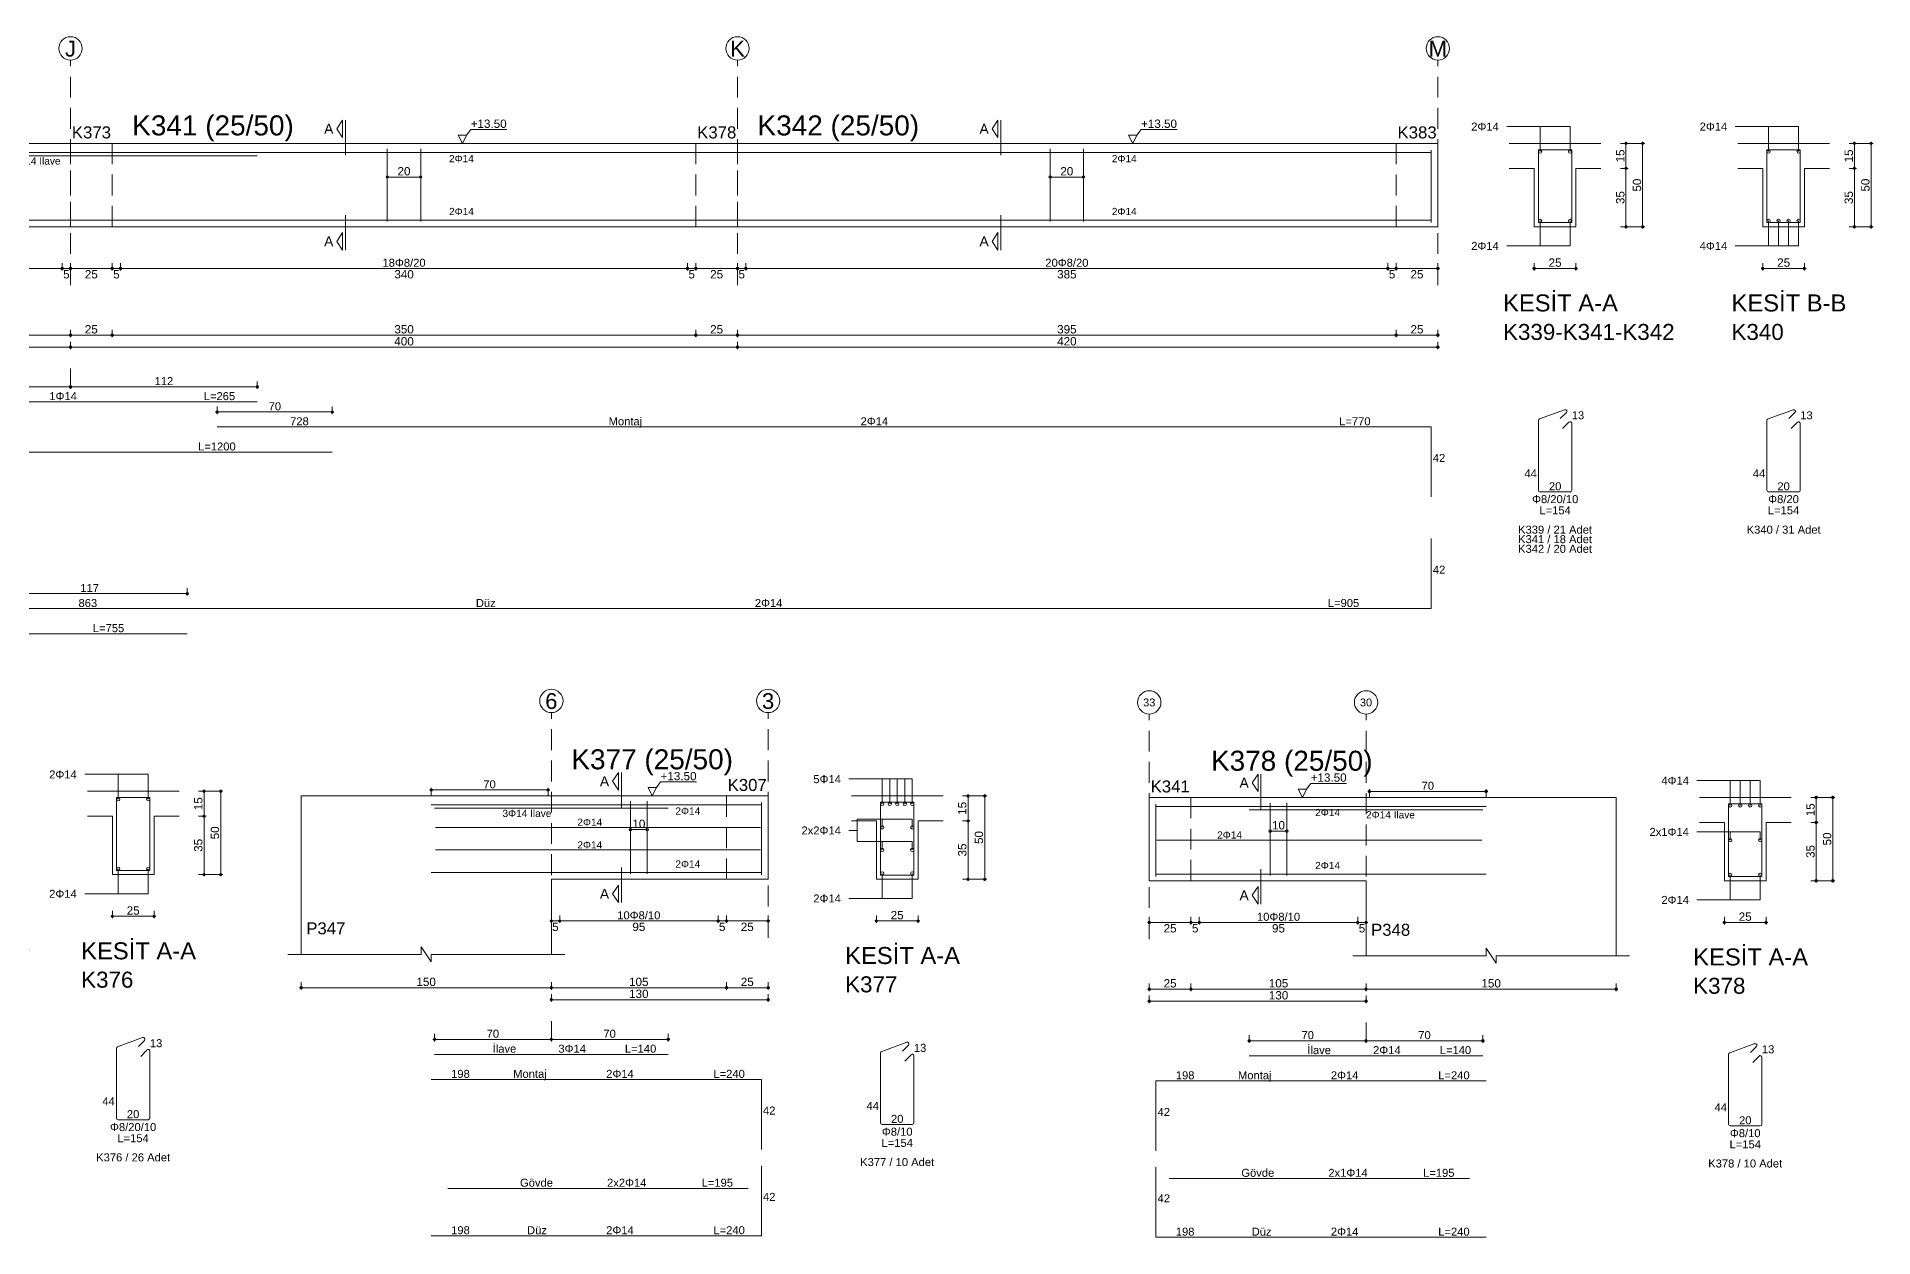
# Model space of a CAD drawing. Header units: millimetres. Extents: x 23801 to 80069, y 9628 to 14137.
# Drawn here: x 72732 to 74384, y 10886 to 11967 of the extents above; entities that cross this region are included whole.
import ezdxf

# ---------------------------------------------------------------- set-up
doc = ezdxf.new("R2010")
doc.units = ezdxf.units.MM
doc.linetypes.add('DASHDOT2', pattern=[12.7, 6.35, -3.175, 0, -3.175])
doc.linetypes.add('DASHED4', pattern=[18.75, 12.5, -6.25])
doc.layers.add('aks', color=251, linetype='DASHDOT2', lineweight=35)
for name, color, linetype in [('Donatı Topl. Uzun. Yazısı', 7, 'Continuous'), ('Donatı Uz. Yazısı', 7, 'Continuous'), ('Donatı Yazısı', 7, 'Continuous'), ('Donatı Çizgisi', 7, 'Continuous'), ('Kiriş', 7, 'Continuous'), ('Standart', 7, 'Continuous'), ('Ölçülendirme', 7, 'Continuous')]:
    doc.layers.add(name, color=color, linetype=linetype)
doc.styles.add('arial_1_18', font='arial.ttf', dxfattribs={"height": 0.2})

# ---------------------------------------------------------------- blocks, each defined once
blk = doc.blocks.new('IDE213Entity7548')
at = {"layer": 'aks', "color": 30, "linetype": 'DASHED4', "lineweight": 5}
for points in [[(18340.6, 2047), (18340.6, 2182)], [(18740.6, 2047), (18740.6, 2182)], [(19160.6, 2047), (19160.6, 2182)], [(18340.6, 1986), (18340.6, 1997)]]:
    blk.add_lwpolyline(points, dxfattribs=at)
at = {"layer": 'aks', "color": 1, "linetype": 'Continuous', "lineweight": 5}
for centre in [(18340.6, 2189), (18740.6, 2189), (19160.6, 2189)]:
    blk.add_circle(centre, 7, dxfattribs=at)
at = {"layer": 'Donatı Çizgisi', "color": 5, "linetype": 'Continuous', "lineweight": 5}
for points in [[(17339.6, 2126.6), (19156.6, 2126.6)], [(18530.6, 2085.2), (18530.6, 2128.8)], [(18550.6, 2085.2), (18550.6, 2128.8)], [(18928.1, 2085.2), (18928.1, 2128.8)], [(18948.1, 2085.2), (18948.1, 2128.8)], [(19156.6, 2084.6), (19156.6, 2128)], [(19220.9, 2084.5), (19220.9, 2128.1)], [(19220.9, 2128.1), (19240.9, 2128.1)], [(19240.9, 2084.5), (19240.9, 2128.1)], [(19357.9, 2084.5), (19357.9, 2128.1)], [(19357.9, 2128.1), (19377.9, 2128.1)], [(19377.9, 2084.5), (19377.9, 2128.1)], [(18187.3, 2124.6), (18452.6, 2124.6)], [(17339.6, 2086), (19156.6, 2086)], [(19220.9, 2084.5), (19240.9, 2084.5)], [(19357.9, 2084.5), (19377.9, 2084.5)], [(18187.3, 1977), (18452.6, 1977)], [(19221.6, 1966.7), (19236.6, 1972.2)], [(19358.6, 1966.7), (19373.6, 1972.2)], [(18428.6, 1961.9), (19156.6, 1961.9)], [(19156.6, 1919.9), (19156.6, 1961.9)], [(19220.9, 1923.9), (19220.9, 1965.8)], [(19234, 1966.9), (19237.7, 1970.5)], [(19235.4, 1961), (19239.2, 1964.8)], [(19240.9, 1923.9), (19240.9, 1964)], [(19357.9, 1923.9), (19357.9, 1965.8)], [(19371, 1966.9), (19374.7, 1970.5)], [(19372.4, 1961), (19376.2, 1964.8)], [(19377.9, 1923.9), (19377.9, 1964)], [(17339.6, 1946.8), (18497.6, 1946.8)], [(19221.9, 1922.9), (19239.9, 1922.9)], [(19359, 1922.9), (19376.9, 1922.9)], [(19156.6, 1852.9), (19156.6, 1894.9)], [(18293.6, 1852.9), (19156.6, 1852.9)], [(17655.6, 1837.8), (18410.6, 1837.8)]]:
    blk.add_lwpolyline(points, dxfattribs=at)
for centre in [(19221.9, 2127.1), (19239.9, 2127.1), (19358.9, 2127.1), (19376.9, 2127.1), (19221.9, 2085.5), (19239.9, 2085.5), (19358.9, 2085.5), (19364.9, 2085.5), (19370.9, 2085.5), (19376.9, 2085.5)]:
    blk.add_circle(centre, 1, dxfattribs=at)
for centre, start, end in [((19237, 1971.2), 315, 110), ((19374, 1971.2), 315, 110), ((19221.9, 1965.8), 110, 180), ((19239.9, 1964), 0, 135), ((19359, 1965.8), 110, 180), ((19376.9, 1964), 0, 135), ((19221.9, 1923.9), 180, 270), ((19239.9, 1923.9), 270, 0), ((19359, 1923.9), 180, 270), ((19376.9, 1923.9), 270, 0)]:
    blk.add_arc(centre, 1.02, start, end, dxfattribs=at)
at = {"layer": 'Kiriş', "color": 1, "linetype": 'Continuous', "lineweight": 5}
for points in [[(17335.6, 2132), (19160.6, 2132)], [(19160.6, 2082), (19160.6, 2132)], [(19203.4, 2132), (19258.4, 2132)], [(19340.4, 2132), (19395.4, 2132)], [(19203.4, 2117), (19218.4, 2117)], [(19218.4, 2082), (19218.4, 2117)], [(19243.4, 2117), (19258.4, 2117)], [(19243.4, 2082), (19243.4, 2117)], [(19340.4, 2117), (19355.4, 2117)], [(19355.4, 2082), (19355.4, 2117)], [(19380.4, 2117), (19395.4, 2117)], [(19380.4, 2082), (19380.4, 2117)], [(17360.6, 2082), (19160.6, 2082)], [(19218.4, 2082), (19243.4, 2082)], [(19355.4, 2082), (19380.4, 2082)]]:
    blk.add_lwpolyline(points, dxfattribs=at)
at = {"layer": 'Kiriş', "color": 1, "linetype": 'DASHED4', "lineweight": 5}
for points in [[(18340.6, 2082), (18340.6, 2132)], [(18365.6, 2082), (18365.6, 2132)], [(18715.6, 2082), (18715.6, 2132)], [(18740.6, 2082), (18740.6, 2132)], [(19135.6, 2082), (19135.6, 2132)], [(19160.6, 2082), (19160.6, 2132)]]:
    blk.add_lwpolyline(points, dxfattribs=at)
at = {"layer": 'Ölçülendirme', "color": 1, "linetype": 'Continuous', "lineweight": 5}
for points in [[(18500.3, 2140.7), (18503.8, 2146)], [(18503.8, 2135.5), (18500.3, 2140.7)], [(18503.8, 2135.5), (18503.8, 2146)], [(18505.6, 2125), (18505.6, 2146)], [(18575.6, 2132), (18573.1, 2137)], [(18573.1, 2137), (18578.1, 2137)], [(18578.1, 2137), (18575.6, 2132)], [(18578.1, 2137), (18580.6, 2140.3)], [(18580.6, 2140.3), (18602.2, 2140.3)], [(18893.3, 2140.7), (18896.8, 2146)], [(18896.8, 2135.5), (18893.3, 2140.7)], [(18896.8, 2135.5), (18896.8, 2146)], [(18898.6, 2125), (18898.6, 2146)], [(18977.6, 2132), (18975.1, 2137)], [(18975.1, 2137), (18980.1, 2137)], [(18980.1, 2137), (18977.6, 2132)], [(18980.1, 2137), (18982.6, 2140.3)], [(18982.6, 2140.3), (19004.2, 2140.3)], [(19201.9, 2142.1), (19239.9, 2142.1)], [(19221.9, 2127.1), (19221.9, 2142.1)], [(19239.9, 2127.1), (19239.9, 2142.1)], [(19338.9, 2142.1), (19376.9, 2142.1)], [(19358.9, 2127.1), (19358.9, 2142.1)], [(19376.9, 2127.1), (19376.9, 2142.1)], [(18575.6, 2132), (18575.6, 2132)], [(18977.6, 2132), (18977.6, 2132)], [(19270.2, 2132), (19284.7, 2132)], [(19273.4, 2081), (19273.4, 2133)], [(19283.4, 2081), (19283.4, 2133)], [(19407.2, 2132), (19421.7, 2132)], [(19410.4, 2081), (19410.4, 2133)], [(19420.4, 2081), (19420.4, 2133)], [(19270.2, 2117), (19274.7, 2117)], [(19407.2, 2117), (19411.7, 2117)], [(18530.6, 2111.8), (18550.6, 2111.8)], [(18928.1, 2111.8), (18948.1, 2111.8)], [(18505.6, 2068), (18505.6, 2089)], [(18898.6, 2068), (18898.6, 2089)], [(19221.9, 2070.5), (19221.9, 2085.5)], [(19239.9, 2070.5), (19239.9, 2085.5)], [(19270.2, 2082), (19284.7, 2082)], [(19358.9, 2070.5), (19358.9, 2085.5)], [(19364.9, 2070.5), (19364.9, 2085.5)], [(19370.9, 2070.5), (19370.9, 2085.5)], [(19376.9, 2070.5), (19376.9, 2085.5)], [(19407.2, 2082), (19421.7, 2082)], [(18500.3, 2073.2), (18503.8, 2078.5)], [(18503.8, 2068), (18500.3, 2073.2)], [(18503.8, 2068), (18503.8, 2078.5)], [(18893.3, 2073.2), (18896.8, 2078.5)], [(18896.8, 2068), (18893.3, 2073.2)], [(18896.8, 2068), (18896.8, 2078.5)], [(18335.6, 2055.7), (18335.6, 2060.2)], [(18340.6, 2055.7), (18340.6, 2060.2)], [(18365.6, 2055.7), (18365.6, 2060.2)], [(18370.6, 2055.7), (18370.6, 2060.2)], [(18710.6, 2055.7), (18710.6, 2060.2)], [(18715.6, 2055.7), (18715.6, 2060.2)], [(18740.6, 2055.7), (18740.6, 2060.2)], [(18745.6, 2055.7), (18745.6, 2060.2)], [(19130.6, 2055.7), (19130.6, 2060.2)], [(19135.6, 2055.7), (19135.6, 2060.2)], [(19160.6, 2055.7), (19160.6, 2060.2)], [(19201.9, 2070.5), (19239.9, 2070.5)], [(19218.4, 2055.7), (19218.4, 2060.2)], [(19243.4, 2055.7), (19243.4, 2060.2)], [(19338.9, 2070.5), (19376.9, 2070.5)], [(19355.4, 2055.7), (19355.4, 2060.2)], [(19380.4, 2055.7), (19380.4, 2060.2)], [(17359.6, 2057), (19161.6, 2057)], [(19217.4, 2057), (19244.4, 2057)], [(19354.4, 2057), (19381.4, 2057)], [(17334.6, 2017), (19161.6, 2017)], [(18340.6, 2015.7), (18340.6, 2020.2)], [(18365.6, 2015.7), (18365.6, 2020.2)], [(18715.6, 2015.7), (18715.6, 2020.2)], [(18740.6, 2015.7), (18740.6, 2020.2)], [(19135.6, 2015.7), (19135.6, 2020.2)], [(19160.6, 2015.7), (19160.6, 2020.2)], [(17359.6, 2009.8), (19161.6, 2009.8)], [(18340.6, 2008.5), (18340.6, 2013)], [(18740.6, 2008.5), (18740.6, 2013)], [(19160.6, 2008.5), (19160.6, 2013)], [(18186.3, 1986), (18341.6, 1986)], [(18339.6, 1986), (18453.6, 1986)], [(18340.6, 1984.7), (18340.6, 1989.2)], [(18340.6, 1984.7), (18340.6, 1989.2)], [(18452.6, 1984.7), (18452.6, 1989.2)], [(18428.6, 1969.6), (18428.6, 1974.1)], [(18497.6, 1969.6), (18497.6, 1974.1)], [(18427.6, 1970.9), (18498.6, 1970.9)], [(18292.6, 1861.9), (18411.6, 1861.9)], [(18410.6, 1860.7), (18410.6, 1865.2)]]:
    blk.add_lwpolyline(points, dxfattribs=at)
for centre in [(19273.4, 2132), (19283.4, 2132), (19410.4, 2132), (19420.4, 2132), (19273.4, 2117), (19410.4, 2117), (18530.6, 2111.8), (18550.6, 2111.8), (18928.1, 2111.8), (18948.1, 2111.8), (19273.4, 2082), (19283.4, 2082), (19410.4, 2082), (19420.4, 2082), (18335.6, 2057), (18335.6, 2057), (18340.6, 2057), (18340.6, 2057), (18365.6, 2057), (18365.6, 2057), (18370.6, 2057), (18370.6, 2057), (18710.6, 2057), (18710.6, 2057), (18715.6, 2057), (18715.6, 2057), (18740.6, 2057), (18740.6, 2057), (18745.6, 2057), (18745.6, 2057), (19130.6, 2057), (19130.6, 2057), (19135.6, 2057), (19135.6, 2057), (19160.6, 2057), (19218.4, 2057), (19243.4, 2057), (19355.4, 2057), (19380.4, 2057), (18340.6, 2017), (18340.6, 2017), (18365.6, 2017), (18365.6, 2017), (18715.6, 2017), (18715.6, 2017), (18740.6, 2017), (18740.6, 2017), (19135.6, 2017), (19135.6, 2017), (19160.6, 2017), (18340.6, 2009.8), (18340.6, 2009.8), (18740.6, 2009.8), (18740.6, 2009.8), (19160.6, 2009.8), (18340.6, 1986), (18340.6, 1986), (18452.6, 1986), (18428.6, 1970.9), (18497.6, 1970.9), (18410.6, 1861.9)]:
    blk.add_circle(centre, 0.75, dxfattribs=at)
at = {"layer": 'aks', "color": 1, "linetype": 'Continuous', "lineweight": 5, "style": 'arial_1_18'}
for s, p in [('J', (18337.3, 2184.1)), ('K', (18736.2, 2184.1)), ('M', (19155.1, 2184.1))]:
    blk.add_text(s, height=9.45, dxfattribs=at).set_placement(p)
at = {"layer": 'Donatı Topl. Uzun. Yazısı', "color": 1, "linetype": 'Continuous', "lineweight": 5, "style": 'arial_1_18'}
for s, p in [('L=265', (18420.5, 1978)), ('L=770', (19101.4, 1962.9)), ('L=1200', (18417.1, 1947.8)), ('L=154', (19221.5, 1909.5)), ('L=154', (19358.5, 1909.5)), ('L=905', (19094.6, 1853.9)), ('L=755', (18354, 1838.8))]:
    blk.add_text(s, height=4.8, dxfattribs=at).set_placement(p)
at = {"layer": 'Donatı Uz. Yazısı', "color": 1, "linetype": 'Continuous', "lineweight": 5, "style": 'arial_1_18'}
for s, p in [('728', (18472.3, 1962.9)), ('13', (19240.9, 1966.5)), ('13', (19377.9, 1966.5)), ('42', (19157.6, 1940.9)), ('44', (19212.5, 1931.6)), ('20', (19227.2, 1923.9)), ('44', (19349.5, 1931.6)), ('20', (19364.2, 1923.9)), ('42', (19157.6, 1873.9)), ('863', (18345.4, 1853.9))]:
    blk.add_text(s, height=4.8, dxfattribs=at).set_placement(p)
at = {"layer": 'Donatı Yazısı', "color": 5, "linetype": 'Continuous', "lineweight": 5, "style": 'arial_1_18'}
for s, height, p in [('2Φ14', 4.8, (19180.6, 2139.7)), ('2Φ14', 4.8, (19317.6, 2139.7)), ('1Φ14 İlave', 4.32, (18305.3, 2119.3)), ('2Φ14', 4.8, (19180.6, 2068.1)), ('4Φ14', 4.8, (19317.6, 2068.1)), ('1Φ14', 4.8, (18327.9, 1978)), ('2Φ14', 4.8, (18814.4, 1962.9)), ('Φ8/20/10', 4.8, (19217.1, 1916.2)), ('Φ8/20', 4.8, (19358.7, 1916.2)), ('K339 / 21 Adet', 4.8, (19208.7, 1897.9)), ('K341 / 18 Adet', 4.8, (19208.7, 1892.2)), ('K340 / 31 Adet', 4.8, (19345.8, 1897.9)), ('K342 / 20 Adet', 4.8, (19208.7, 1886.4)), ('2Φ14', 4.8, (18751, 1853.9))]:
    blk.add_text(s, height=height, dxfattribs=at).set_placement(p)
for p in [(18567.6, 2120.7), (18965.1, 2120.7), (18567.6, 2089), (18965.1, 2089)]:
    blk.add_text('2Φ14', height=4.32, rotation=360, dxfattribs=at).set_placement(p)
at = {"layer": 'Donatı Yazısı', "color": 1, "linetype": 'Continuous', "lineweight": 5, "style": 'arial_1_18'}
for s, p in [('Montaj', (18663.3, 1962.9)), ('Düz', (18583.7, 1853.9))]:
    blk.add_text(s, height=4.8, dxfattribs=at).set_placement(p)
at = {"layer": 'Kiriş', "color": 1, "linetype": 'Continuous', "lineweight": 5, "style": 'arial_1_18'}
for s, height, p in [('K341 (25/50)', 12, (18377.6, 2136.8)), ('K342 (25/50)', 12, (18752.6, 2136.8)), ('K373', 7.2, (18341.4, 2135)), ('K378', 7.2, (18716.4, 2135)), ('K383', 7.2, (19136.4, 2135)), ('KESİT A-A', 10.2, (19199.7, 2031.2)), ('KESİT B-B', 10.2, (19336.7, 2031.2)), ('K339-K341-K342', 9.6, (19199.7, 2014.1)), ('K340', 9.6, (19336.7, 2014.1))]:
    blk.add_text(s, height=height, dxfattribs=at).set_placement(p)
at = {"layer": 'Ölçülendirme', "color": 1, "linetype": 'Continuous', "lineweight": 5, "style": 'arial_1_18'}
for s, height, p in [('A', 5.95, (18492.7, 2137.8)), ('+13.50', 5, (18580.6, 2141.3)), ('A', 5.95, (18885.7, 2137.8)), ('+13.50', 5, (18982.6, 2141.3)), ('A', 5.95, (18492.7, 2070.3)), ('A', 5.95, (18885.7, 2070.3)), ('25', 5, (19227, 2058)), ('25', 5, (19364.1, 2058)), ('5', 5, (18336.2, 2051)), ('25', 5, (18349.2, 2051)), ('5', 5, (18366.2, 2051)), ('340', 5, (18534.8, 2051)), ('5', 5, (18711.2, 2051)), ('25', 5, (18724.2, 2051)), ('5', 5, (18741.2, 2051)), ('385', 5, (18932.3, 2051)), ('5', 5, (19131.2, 2051)), ('25', 5, (19144.2, 2051)), ('25', 5, (18349.2, 2018)), ('400', 5, (18534.8, 2010.8)), ('350', 5, (18534.8, 2018)), ('25', 5, (18724.2, 2018)), ('420', 5, (18932.3, 2010.8)), ('395', 5, (18932.3, 2018)), ('25', 5, (19144.2, 2018))]:
    blk.add_text(s, height=height, dxfattribs=at).set_placement(p)
for s, rotation, p in [('15', 90, (19272.5, 2120.6)), ('15', 90, (19409.5, 2120.6)), ('20', 360, (18536.7, 2112.8)), ('20', 360, (18934.2, 2112.8)), ('50', 90, (19282.5, 2103.1)), ('50', 90, (19419.5, 2103.1)), ('35', 90, (19272.5, 2095.6)), ('35', 90, (19409.5, 2095.6))]:
    blk.add_text(s, height=5, rotation=rotation, dxfattribs=at).set_placement(p)
at = {"layer": 'Ölçülendirme', "color": 5, "linetype": 'Continuous', "lineweight": 5, "style": 'arial_1_18'}
for s, p in [('18Φ8/20', (18527.7, 2058)), ('20Φ8/20', (18925.2, 2058)), ('112', (18391, 1987)), ('70', (18459.4, 1971.9)), ('117', (18346.5, 1862.9))]:
    blk.add_text(s, height=4.8, dxfattribs=at).set_placement(p)
blk = doc.blocks.new('IDE213Entity7578')
at = {"layer": 'aks', "color": 30, "linetype": 'DASHED4', "lineweight": 5}
for points in [[(18427.8, 1648.6), (18427.8, 1783.6)], [(18732.8, 1648.6), (18732.8, 1783.6)], [(18427.8, 1587.6), (18427.8, 1598.6)]]:
    blk.add_lwpolyline(points, dxfattribs=at)
at = {"layer": 'aks', "color": 1, "linetype": 'Continuous', "lineweight": 5}
for centre in [(18427.8, 1790.6), (18732.8, 1790.6)]:
    blk.add_circle(centre, 7, dxfattribs=at)
at = {"layer": 'Donatı Çizgisi', "color": 5, "linetype": 'Continuous', "lineweight": 5}
for points in [[(18432.8, 1686.8), (18432.8, 1730.4)], [(18442.8, 1686.8), (18442.8, 1730.4)], [(18570.3, 1686.8), (18570.3, 1730.4)], [(18590.3, 1686.8), (18590.3, 1730.4)], [(18717.8, 1686.8), (18717.8, 1730.4)], [(18727.8, 1686.8), (18727.8, 1730.4)], [(18943.2, 1686.1), (18943.2, 1729.8)], [(18943.2, 1729.8), (18963.2, 1729.8)], [(18963.2, 1686.1), (18963.2, 1729.8)], [(18357.8, 1728.2), (18802.8, 1728.2)], [(18358.3, 1726.2), (18503.6, 1726.2)], [(18357.8, 1687.6), (18802.8, 1687.6)], [(18943.2, 1686.1), (18963.2, 1686.1)], [(18358.3, 1578.6), (18503.6, 1578.6)], [(18943.2, 1537.6), (18943.2, 1579.4)], [(18943.8, 1580.4), (18958.8, 1585.9)], [(18956.3, 1580.5), (18959.9, 1584.2)], [(18957.7, 1574.6), (18961.4, 1578.4)], [(18963.2, 1537.6), (18963.2, 1577.7)], [(18357.8, 1563.5), (18802.8, 1563.5)], [(18944.2, 1536.5), (18962.1, 1536.5)], [(18357.8, 1469.7), (18802.8, 1469.7)]]:
    blk.add_lwpolyline(points, dxfattribs=at)
for centre in [(18944.2, 1728.8), (18962.2, 1728.8), (18944.2, 1687.1), (18962.2, 1687.1)]:
    blk.add_circle(centre, 1, dxfattribs=at)
for centre, start, end in [((18944.2, 1579.4), 110, 180), ((18959.2, 1584.9), 315, 110), ((18962.1, 1577.7), 0, 135), ((18944.2, 1537.6), 180, 270), ((18962.1, 1537.6), 270, 0)]:
    blk.add_arc(centre, 1.02, start, end, dxfattribs=at)
at = {"layer": 'Kiriş', "color": 1, "linetype": 'Continuous', "lineweight": 5}
for points in [[(18277.8, 1733.6), (18882.8, 1733.6)], [(18277.8, 1638.6), (18277.8, 1733.6)], [(18882.8, 1638.6), (18882.8, 1733.6)], [(18925.7, 1733.6), (18980.7, 1733.6)], [(18925.7, 1718.6), (18940.7, 1718.6)], [(18940.7, 1683.6), (18940.7, 1718.6)], [(18965.7, 1718.6), (18980.7, 1718.6)], [(18965.7, 1683.6), (18965.7, 1718.6)], [(18427.8, 1683.6), (18732.8, 1683.6)], [(18427.8, 1638.6), (18427.8, 1683.6)], [(18732.8, 1638.6), (18732.8, 1683.6)], [(18940.7, 1683.6), (18965.7, 1683.6)], [(18355.8, 1634.1), (18349.8, 1643.1)], [(18349.8, 1638.6), (18349.8, 1643.1)], [(18810.8, 1634.1), (18804.8, 1643.1)], [(18804.8, 1638.6), (18804.8, 1643.1)], [(18269.8, 1638.6), (18349.8, 1638.6)], [(18355.8, 1638.6), (18435.8, 1638.6)], [(18355.8, 1634.1), (18355.8, 1638.6)], [(18724.8, 1638.6), (18804.8, 1638.6)], [(18810.8, 1638.6), (18890.8, 1638.6)], [(18810.8, 1634.1), (18810.8, 1638.6)]]:
    blk.add_lwpolyline(points, dxfattribs=at)
at = {"layer": 'Ölçülendirme', "color": 1, "linetype": 'Continuous', "lineweight": 5}
for points in [[(18544.6, 1742.4), (18548.1, 1747.6)], [(18548.1, 1737.1), (18544.6, 1742.4)], [(18548.1, 1737.1), (18548.1, 1747.6)], [(18549.8, 1726.6), (18549.8, 1747.6)], [(18614.6, 1738.6), (18617.1, 1742)], [(18617.1, 1742), (18638.6, 1742)], [(18924.2, 1743.8), (18962.2, 1743.8)], [(18944.2, 1728.8), (18944.2, 1743.8)], [(18962.2, 1728.8), (18962.2, 1743.8)], [(18356.8, 1737.2), (18428.8, 1737.2)], [(18357.8, 1734), (18357.8, 1738.5)], [(18427.8, 1734), (18427.8, 1738.5)], [(18612.1, 1733.6), (18609.6, 1738.6)], [(18609.6, 1738.6), (18614.6, 1738.6)], [(18614.6, 1738.6), (18612.1, 1733.6)], [(18612.1, 1733.6), (18612.1, 1733.6)], [(18731.8, 1737.2), (18803.8, 1737.2)], [(18732.8, 1734), (18732.8, 1738.5)], [(18802.8, 1734), (18802.8, 1738.5)], [(18992.4, 1733.6), (19006.9, 1733.6)], [(18995.7, 1682.6), (18995.7, 1734.6)], [(19005.7, 1682.6), (19005.7, 1734.6)], [(18992.4, 1718.6), (18996.9, 1718.6)], [(18432.8, 1713.4), (18442.8, 1713.4)], [(18570.3, 1713.4), (18590.3, 1713.4)], [(18717.8, 1713.4), (18727.8, 1713.4)], [(18549.8, 1669.6), (18549.8, 1690.6)], [(18944.2, 1672.1), (18944.2, 1687.1)], [(18962.2, 1672.1), (18962.2, 1687.1)], [(18544.6, 1674.9), (18548.1, 1680.1)], [(18548.1, 1669.6), (18544.6, 1674.9)], [(18548.1, 1669.6), (18548.1, 1680.1)], [(18992.4, 1683.6), (19006.9, 1683.6)], [(18924.2, 1672.1), (18962.2, 1672.1)], [(18426.8, 1658.6), (18733.8, 1658.6)], [(18427.8, 1657.4), (18427.8, 1661.9)], [(18432.8, 1657.4), (18432.8, 1661.9)], [(18532.8, 1657.4), (18532.8, 1661.9)], [(18627.8, 1657.4), (18627.8, 1661.9)], [(18727.8, 1657.4), (18727.8, 1661.9)], [(18732.8, 1657.4), (18732.8, 1661.9)], [(18939.7, 1658.6), (18966.7, 1658.6)], [(18940.7, 1657.4), (18940.7, 1661.9)], [(18965.7, 1657.4), (18965.7, 1661.9)], [(18277.8, 1617.4), (18277.8, 1621.9)], [(18427.8, 1617.4), (18427.8, 1621.9)], [(18732.8, 1617.4), (18732.8, 1621.9)], [(18882.8, 1617.4), (18882.8, 1621.9)], [(18276.8, 1618.6), (18883.8, 1618.6)], [(18426.8, 1611.4), (18733.8, 1611.4)], [(18427.8, 1610.2), (18427.8, 1614.7)], [(18732.8, 1610.2), (18732.8, 1614.7)], [(18357.3, 1587.6), (18428.8, 1587.6)], [(18358.3, 1586.4), (18358.3, 1590.9)], [(18426.8, 1587.6), (18504.6, 1587.6)], [(18427.8, 1586.4), (18427.8, 1590.9)], [(18427.8, 1586.4), (18427.8, 1590.9)], [(18503.6, 1586.4), (18503.6, 1590.9)]]:
    blk.add_lwpolyline(points, dxfattribs=at)
for centre in [(18357.8, 1737.2), (18427.8, 1737.2), (18732.8, 1737.2), (18802.8, 1737.2), (18995.7, 1733.6), (19005.7, 1733.6), (18995.7, 1718.6), (18432.8, 1713.4), (18442.8, 1713.4), (18570.3, 1713.4), (18590.3, 1713.4), (18717.8, 1713.4), (18727.8, 1713.4), (18995.7, 1683.6), (19005.7, 1683.6), (18427.8, 1658.6), (18432.8, 1658.6), (18432.8, 1658.6), (18532.8, 1658.6), (18532.8, 1658.6), (18627.8, 1658.6), (18627.8, 1658.6), (18727.8, 1658.6), (18727.8, 1658.6), (18732.8, 1658.6), (18940.7, 1658.6), (18965.7, 1658.6), (18277.8, 1618.6), (18427.8, 1618.6), (18427.8, 1618.6), (18732.8, 1618.6), (18732.8, 1618.6), (18882.8, 1618.6), (18427.8, 1611.4), (18732.8, 1611.4), (18358.3, 1587.6), (18427.8, 1587.6), (18427.8, 1587.6), (18503.6, 1587.6)]:
    blk.add_circle(centre, 0.75, dxfattribs=at)
at = {"layer": 'aks', "color": 1, "linetype": 'Continuous', "lineweight": 5, "style": 'arial_1_18'}
for s, height, p in [('9', 9.45, (18729.2, 1785.8)), ('10', 4.73, (18424.2, 1788.2))]:
    blk.add_text(s, height=height, dxfattribs=at).set_placement(p)
at = {"layer": 'Donatı Topl. Uzun. Yazısı', "color": 1, "linetype": 'Continuous', "lineweight": 5, "style": 'arial_1_18'}
for s, p in [('L=145', (18477.5, 1579.6)), ('L=445', (18761.7, 1564.5)), ('L=154', (18943.7, 1523.1)), ('L=445', (18761.7, 1470.7))]:
    blk.add_text(s, height=4.8, dxfattribs=at).set_placement(p)
at = {"layer": 'Donatı Uz. Yazısı', "color": 1, "linetype": 'Continuous', "lineweight": 5, "style": 'arial_1_18'}
for s, p in [('13', (18963.2, 1580.1)), ('44', (18934.7, 1545.3)), ('20', (18949.4, 1537.5))]:
    blk.add_text(s, height=4.8, dxfattribs=at).set_placement(p)
at = {"layer": 'Donatı Yazısı', "color": 5, "linetype": 'Continuous', "lineweight": 5, "style": 'arial_1_18'}
for s, height, p in [('2Φ14', 4.8, (18902.8, 1741.3)), ('1Φ14 İlave', 4.32, (18398.5, 1721)), ('2Φ14', 4.8, (18902.8, 1669.7)), ('1Φ14', 4.8, (18435.3, 1579.6)), ('2Φ14', 4.8, (18593.7, 1564.5)), ('Φ8/20/10', 4.8, (18939.3, 1529.8)), ('K376 / 26 Adet', 4.8, (18931, 1511.6)), ('2Φ14', 4.8, (18593.7, 1470.7))]:
    blk.add_text(s, height=height, dxfattribs=at).set_placement(p)
for p in [(18607.3, 1722.4), (18607.3, 1690.6)]:
    blk.add_text('2Φ14', height=4.32, rotation=360, dxfattribs=at).set_placement(p)
at = {"layer": 'Donatı Yazısı', "color": 1, "linetype": 'Continuous', "lineweight": 5, "style": 'arial_1_18'}
for s, p in [('İlave', (18395, 1579.6)), ('Montaj', (18493.5, 1564.5)), ('Düz', (18501.7, 1470.7))]:
    blk.add_text(s, height=4.8, dxfattribs=at).set_placement(p)
at = {"layer": 'Kiriş', "color": 1, "linetype": 'Continuous', "lineweight": 5, "style": 'arial_1_18'}
for s, height, p in [('K376 (25/50)', 12, (18439.8, 1738.4)), ('P346', 7.2, (18280.8, 1650.6)), ('P347', 7.2, (18735.8, 1650.6)), ('KESİT A-A', 10.2, (18922, 1632.8)), ('K376', 9.6, (18922, 1615.8))]:
    blk.add_text(s, height=height, dxfattribs=at).set_placement(p)
at = {"layer": 'Ölçülendirme', "color": 1, "linetype": 'Continuous', "lineweight": 5, "style": 'arial_1_18'}
for s, height, p in [('70', 4.8, (18389.1, 1738.2)), ('A', 5.95, (18536.9, 1739.4)), ('+13.50', 5, (18617.1, 1743)), ('70', 4.8, (18764.1, 1738.2)), ('A', 5.95, (18536.9, 1671.9)), ('25', 5, (18949.3, 1659.6)), ('5', 5, (18428.4, 1652.6)), ('100', 5, (18477, 1652.6)), ('95', 5, (18576.4, 1652.6)), ('100', 5, (18672, 1652.6)), ('5', 5, (18728.4, 1652.6)), ('150', 5, (18347, 1619.6)), ('305', 5, (18574.5, 1619.6)), ('150', 5, (18802, 1619.6)), ('305', 5, (18574.5, 1612.4))]:
    blk.add_text(s, height=height, dxfattribs=at).set_placement(p)
for s, rotation, p in [('15', 90, (18994.7, 1722.3)), ('10', 360, (18433.9, 1714.4)), ('20', 360, (18576.4, 1714.4)), ('10', 360, (18718.9, 1714.4)), ('50', 90, (19004.7, 1704.8)), ('35', 90, (18994.7, 1697.3))]:
    blk.add_text(s, height=5, rotation=rotation, dxfattribs=at).set_placement(p)
at = {"layer": 'Ölçülendirme', "color": 5, "linetype": 'Continuous', "lineweight": 5, "style": 'arial_1_18'}
for s, p in [('11Φ8/10', (18469.9, 1659.6)), ('4Φ8/20', (18569.3, 1659.6)), ('11Φ8/10', (18664.9, 1659.6)), ('69', (18389.4, 1588.6)), ('76', (18462, 1588.6))]:
    blk.add_text(s, height=4.8, dxfattribs=at).set_placement(p)
blk = doc.blocks.new('IDE213Entity7579')
at = {"layer": 'aks', "color": 30, "linetype": 'DASHED4', "lineweight": 5}
for points in [[(19424.7, 1648.6), (19424.7, 1783.6)], [(19554.7, 1648.6), (19554.7, 1783.6)], [(19424.7, 1587.6), (19424.7, 1598.6)]]:
    blk.add_lwpolyline(points, dxfattribs=at)
at = {"layer": 'aks', "color": 1, "linetype": 'Continuous', "lineweight": 5}
for centre in [(19424.7, 1790.6), (19554.7, 1790.6)]:
    blk.add_circle(centre, 7, dxfattribs=at)
at = {"layer": 'Donatı Çizgisi', "color": 5, "linetype": 'Continuous', "lineweight": 5}
for points in [[(19472.2, 1686.8), (19472.2, 1730.4)], [(19482.2, 1686.8), (19482.2, 1730.4)], [(19550.7, 1686.2), (19550.7, 1729.6)], [(19622.1, 1686.1), (19622.1, 1729.8)], [(19622.1, 1729.8), (19642.1, 1729.8)], [(19642.1, 1686.1), (19642.1, 1729.8)], [(19352.7, 1728.2), (19550.7, 1728.2)], [(19354.7, 1726.2), (19494.7, 1726.2)], [(19355.2, 1714.7), (19550.2, 1714.7)], [(19355.2, 1701.2), (19550.2, 1701.2)], [(19352.7, 1687.6), (19550.7, 1687.6)], [(19622.1, 1686.1), (19642.1, 1686.1)], [(19354.7, 1578.6), (19494.7, 1578.6)], [(19622.1, 1537.6), (19622.1, 1579.4)], [(19622.8, 1580.4), (19637.8, 1585.9)], [(19635.2, 1580.5), (19638.8, 1584.2)], [(19636.6, 1574.6), (19640.4, 1578.4)], [(19642.1, 1537.6), (19642.1, 1577.7)], [(19352.7, 1563.5), (19550.7, 1563.5)], [(19550.7, 1521.5), (19550.7, 1563.5)], [(19623.1, 1536.5), (19641.1, 1536.5)], [(19550.7, 1469.7), (19550.7, 1511.7)], [(19362.7, 1498.2), (19542.7, 1498.2)], [(19352.7, 1469.7), (19550.7, 1469.7)]]:
    blk.add_lwpolyline(points, dxfattribs=at)
for centre in [(19623.1, 1728.8), (19627.6, 1728.8), (19632.1, 1728.8), (19636.6, 1728.8), (19641.1, 1728.8), (19623.1, 1714.7), (19641.1, 1714.7), (19623.1, 1701.2), (19641.1, 1701.2), (19623.1, 1687.1), (19641.1, 1687.1)]:
    blk.add_circle(centre, 1, dxfattribs=at)
for centre, start, end in [((19623.1, 1579.4), 110, 180), ((19638.1, 1584.9), 315, 110), ((19641.1, 1577.7), 0, 135), ((19623.1, 1537.6), 180, 270), ((19641.1, 1537.6), 270, 0)]:
    blk.add_arc(centre, 1.02, start, end, dxfattribs=at)
at = {"layer": 'Kiriş', "color": 1, "linetype": 'Continuous', "lineweight": 5}
for points in [[(19274.7, 1733.6), (19554.7, 1733.6)], [(19274.7, 1638.6), (19274.7, 1733.6)], [(19554.7, 1683.6), (19554.7, 1733.6)], [(19604.6, 1733.6), (19659.6, 1733.6)], [(19604.6, 1718.6), (19619.6, 1718.6)], [(19619.6, 1683.6), (19619.6, 1718.6)], [(19644.6, 1718.6), (19659.6, 1718.6)], [(19644.6, 1683.6), (19644.6, 1718.6)], [(19424.7, 1683.6), (19554.7, 1683.6)], [(19424.7, 1638.6), (19424.7, 1683.6)], [(19619.6, 1683.6), (19644.6, 1683.6)], [(19352.7, 1634.1), (19346.7, 1643.1)], [(19346.7, 1638.6), (19346.7, 1643.1)], [(19266.7, 1638.6), (19346.7, 1638.6)], [(19352.7, 1638.6), (19432.7, 1638.6)], [(19352.7, 1634.1), (19352.7, 1638.6)]]:
    blk.add_lwpolyline(points, dxfattribs=at)
at = {"layer": 'Kiriş', "color": 1, "linetype": 'DASHED4', "lineweight": 5}
for points in [[(19529.7, 1683.6), (19529.7, 1733.6)], [(19554.7, 1683.6), (19554.7, 1733.6)]]:
    blk.add_lwpolyline(points, dxfattribs=at)
at = {"layer": 'Ölçülendirme', "color": 1, "linetype": 'Continuous', "lineweight": 5}
for points in [[(19461.4, 1742.4), (19464.9, 1747.6)], [(19464.9, 1737.1), (19461.4, 1742.4)], [(19464.9, 1737.1), (19464.9, 1747.6)], [(19466.7, 1726.6), (19466.7, 1747.6)], [(19487.7, 1738.6), (19490.2, 1742)], [(19490.2, 1742), (19511.7, 1742)], [(19603.1, 1743.8), (19641.1, 1743.8)], [(19623.1, 1728.8), (19623.1, 1743.8)], [(19627.6, 1728.8), (19627.6, 1743.8)], [(19632.1, 1728.8), (19632.1, 1743.8)], [(19636.6, 1728.8), (19636.6, 1743.8)], [(19641.1, 1728.8), (19641.1, 1743.8)], [(19351.7, 1737.2), (19423.7, 1737.2)], [(19352.7, 1734), (19352.7, 1738.5)], [(19422.7, 1734), (19422.7, 1738.5)], [(19485.2, 1733.6), (19482.7, 1738.6)], [(19482.7, 1738.6), (19487.7, 1738.6)], [(19487.7, 1738.6), (19485.2, 1733.6)], [(19485.2, 1733.6), (19485.2, 1733.6)], [(19671.3, 1733.6), (19685.8, 1733.6)], [(19674.6, 1682.6), (19674.6, 1734.6)], [(19684.6, 1682.6), (19684.6, 1734.6)], [(19608.1, 1719.7), (19641.1, 1719.7)], [(19608.1, 1706.2), (19608.1, 1719.7)], [(19623.1, 1714.7), (19623.1, 1719.7)], [(19641.1, 1714.7), (19641.1, 1719.7)], [(19671.3, 1718.6), (19675.8, 1718.6)], [(19472.2, 1713.4), (19482.2, 1713.4)], [(19603.1, 1712.9), (19608.1, 1712.9)], [(19608.1, 1706.2), (19641.1, 1706.2)], [(19623.1, 1701.2), (19623.1, 1706.2)], [(19641.1, 1701.2), (19641.1, 1706.2)], [(19466.7, 1669.6), (19466.7, 1690.6)], [(19623.1, 1672.1), (19623.1, 1687.1)], [(19641.1, 1672.1), (19641.1, 1687.1)], [(19461.4, 1674.9), (19464.9, 1680.1)], [(19464.9, 1669.6), (19461.4, 1674.9)], [(19464.9, 1669.6), (19464.9, 1680.1)], [(19671.3, 1683.6), (19685.8, 1683.6)], [(19603.1, 1672.1), (19641.1, 1672.1)], [(19423.7, 1658.6), (19555.7, 1658.6)], [(19424.7, 1657.4), (19424.7, 1661.9)], [(19429.7, 1657.4), (19429.7, 1661.9)], [(19524.7, 1657.4), (19524.7, 1661.9)], [(19529.7, 1657.4), (19529.7, 1661.9)], [(19554.7, 1657.4), (19554.7, 1661.9)], [(19618.6, 1658.6), (19645.6, 1658.6)], [(19619.6, 1657.4), (19619.6, 1661.9)], [(19644.6, 1657.4), (19644.6, 1661.9)], [(19274.7, 1617.4), (19274.7, 1621.9)], [(19424.7, 1617.4), (19424.7, 1621.9)], [(19529.7, 1617.4), (19529.7, 1621.9)], [(19554.7, 1617.4), (19554.7, 1621.9)], [(19273.7, 1618.6), (19555.7, 1618.6)], [(19423.7, 1611.4), (19555.7, 1611.4)], [(19424.7, 1610.2), (19424.7, 1614.7)], [(19554.7, 1610.2), (19554.7, 1614.7)], [(19353.7, 1587.6), (19425.7, 1587.6)], [(19354.7, 1586.4), (19354.7, 1590.9)], [(19423.7, 1587.6), (19495.7, 1587.6)], [(19424.7, 1586.4), (19424.7, 1590.9)], [(19424.7, 1586.4), (19424.7, 1590.9)], [(19494.7, 1586.4), (19494.7, 1590.9)]]:
    blk.add_lwpolyline(points, dxfattribs=at)
for centre in [(19352.7, 1737.2), (19422.7, 1737.2), (19674.6, 1733.6), (19684.6, 1733.6), (19674.6, 1718.6), (19472.2, 1713.4), (19482.2, 1713.4), (19674.6, 1683.6), (19684.6, 1683.6), (19424.7, 1658.6), (19429.7, 1658.6), (19429.7, 1658.6), (19524.7, 1658.6), (19524.7, 1658.6), (19529.7, 1658.6), (19529.7, 1658.6), (19554.7, 1658.6), (19619.6, 1658.6), (19644.6, 1658.6), (19274.7, 1618.6), (19424.7, 1618.6), (19424.7, 1618.6), (19529.7, 1618.6), (19529.7, 1618.6), (19554.7, 1618.6), (19424.7, 1611.4), (19554.7, 1611.4), (19354.7, 1587.6), (19424.7, 1587.6), (19424.7, 1587.6), (19494.7, 1587.6)]:
    blk.add_circle(centre, 0.75, dxfattribs=at)
at = {"layer": 'aks', "color": 1, "linetype": 'Continuous', "lineweight": 5, "style": 'arial_1_18'}
for s, p in [('6', (19421, 1785.8)), ('3', (19551, 1785.8))]:
    blk.add_text(s, height=9.45, dxfattribs=at).set_placement(p)
at = {"layer": 'Donatı Topl. Uzun. Yazısı', "color": 1, "linetype": 'Continuous', "lineweight": 5, "style": 'arial_1_18'}
for s, p in [('L=140', (19468.8, 1579.6)), ('L=240', (19521.9, 1564.5)), ('L=154', (19622.7, 1523.1)), ('L=195', (19514.8, 1499.2)), ('L=240', (19521.9, 1470.7))]:
    blk.add_text(s, height=4.8, dxfattribs=at).set_placement(p)
at = {"layer": 'Donatı Uz. Yazısı', "color": 1, "linetype": 'Continuous', "lineweight": 5, "style": 'arial_1_18'}
for s, p in [('13', (19642.1, 1580.1)), ('198', (19364.6, 1564.5)), ('42', (19551.6, 1542.5)), ('44', (19613.7, 1545.3)), ('20', (19628.4, 1537.5)), ('42', (19551.6, 1490.7)), ('198', (19364.6, 1470.7))]:
    blk.add_text(s, height=4.8, dxfattribs=at).set_placement(p)
at = {"layer": 'Donatı Yazısı', "color": 5, "linetype": 'Continuous', "lineweight": 5, "style": 'arial_1_18'}
for s, height, p in [('5Φ14', 4.8, (19581.8, 1741.3)), ('3Φ14 İlave', 4.32, (19395.4, 1721)), ('2x2Φ14', 4.8, (19574.7, 1710.5)), ('2Φ14', 4.8, (19581.8, 1669.7)), ('3Φ14', 4.8, (19428.9, 1579.6)), ('2Φ14', 4.8, (19457.6, 1564.5)), ('Φ8/10', 4.8, (19622.9, 1529.8)), ('K377 / 10 Adet', 4.8, (19609.9, 1511.6)), ('2x2Φ14', 4.8, (19458.1, 1499.2)), ('2Φ14', 4.8, (19457.6, 1470.7))]:
    blk.add_text(s, height=height, dxfattribs=at).set_placement(p)
for p in [(19440.3, 1715.7), (19499.1, 1722.4), (19440.3, 1702.1), (19499.1, 1690.6)]:
    blk.add_text('2Φ14', height=4.32, rotation=360, dxfattribs=at).set_placement(p)
at = {"layer": 'Donatı Yazısı', "color": 1, "linetype": 'Continuous', "lineweight": 5, "style": 'arial_1_18'}
for s, p in [('İlave', (19389.5, 1579.6)), ('Montaj', (19401.8, 1564.5)), ('Gövde', (19405.9, 1499.2)), ('Düz', (19410.1, 1470.7))]:
    blk.add_text(s, height=4.8, dxfattribs=at).set_placement(p)
at = {"layer": 'Kiriş', "color": 1, "linetype": 'Continuous', "lineweight": 5, "style": 'arial_1_18'}
for s, height, p in [('K377 (25/50)', 12, (19436.7, 1749.6)), ('K307', 7.2, (19530.4, 1736.6)), ('P347', 7.2, (19277.7, 1650.6)), ('KESİT A-A', 10.2, (19600.9, 1632.8)), ('K377', 9.6, (19600.9, 1615.8))]:
    blk.add_text(s, height=height, dxfattribs=at).set_placement(p)
at = {"layer": 'Ölçülendirme', "color": 1, "linetype": 'Continuous', "lineweight": 5, "style": 'arial_1_18'}
for s, height, p in [('70', 4.8, (19383.9, 1738.2)), ('A', 5.95, (19453.8, 1739.4)), ('+13.50', 5, (19490.2, 1743)), ('A', 5.95, (19453.8, 1671.9)), ('25', 5, (19628.2, 1659.6)), ('5', 5, (19425.2, 1652.6)), ('95', 5, (19473.3, 1652.6)), ('5', 5, (19525.2, 1652.6)), ('25', 5, (19538.3, 1652.6)), ('150', 5, (19343.8, 1619.6)), ('105', 5, (19471.3, 1619.6)), ('25', 5, (19538.3, 1619.6)), ('130', 5, (19471.3, 1612.4))]:
    blk.add_text(s, height=height, dxfattribs=at).set_placement(p)
for s, rotation, p in [('15', 90, (19673.6, 1722.3)), ('10', 360, (19473.3, 1714.4)), ('50', 90, (19683.6, 1704.8)), ('35', 90, (19673.6, 1697.3))]:
    blk.add_text(s, height=5, rotation=rotation, dxfattribs=at).set_placement(p)
at = {"layer": 'Ölçülendirme', "color": 5, "linetype": 'Continuous', "lineweight": 5, "style": 'arial_1_18'}
for s, p in [('10Φ8/10', (19464.2, 1659.6)), ('70', (19385.9, 1588.6)), ('70', (19455.9, 1588.6))]:
    blk.add_text(s, height=4.8, dxfattribs=at).set_placement(p)
blk = doc.blocks.new('IDE213Entity7580')
at = {"layer": 'aks', "color": 30, "linetype": 'DASHED4', "lineweight": 5}
for points in [[(19952.6, 1648.6), (19952.6, 1783.6)], [(20082.6, 1648.6), (20082.6, 1783.6)], [(20082.6, 1587.6), (20082.6, 1598.6)]]:
    blk.add_lwpolyline(points, dxfattribs=at)
at = {"layer": 'aks', "color": 1, "linetype": 'Continuous', "lineweight": 5}
for centre in [(19952.6, 1790.6), (20082.6, 1790.6)]:
    blk.add_circle(centre, 7, dxfattribs=at)
at = {"layer": 'Donatı Çizgisi', "color": 5, "linetype": 'Continuous', "lineweight": 5}
for points in [[(19956.6, 1686.2), (19956.6, 1729.6)], [(20025.1, 1686.8), (20025.1, 1730.4)], [(20035.1, 1686.8), (20035.1, 1730.4)], [(20300, 1686.1), (20300, 1729.8)], [(20300, 1729.8), (20320, 1729.8)], [(20320, 1686.1), (20320, 1729.8)], [(19956.6, 1728.2), (20154.6, 1728.2)], [(20012.6, 1726.2), (20152.6, 1726.2)], [(19957.1, 1707.9), (20152.1, 1707.9)], [(19956.6, 1687.6), (20154.6, 1687.6)], [(20300, 1686.1), (20320, 1686.1)], [(20012.6, 1578.6), (20152.6, 1578.6)], [(20300, 1537.6), (20300, 1579.4)], [(20300.7, 1580.4), (20315.7, 1585.9)], [(20313.1, 1580.5), (20316.8, 1584.2)], [(20314.5, 1574.6), (20318.3, 1578.4)], [(20320, 1537.6), (20320, 1577.7)], [(19956.6, 1521.5), (19956.6, 1563.5)], [(19956.6, 1563.5), (20154.6, 1563.5)], [(20301, 1536.5), (20319, 1536.5)], [(19956.6, 1469.7), (19956.6, 1511.7)], [(19964.6, 1505), (20144.6, 1505)], [(19956.6, 1469.7), (20154.6, 1469.7)]]:
    blk.add_lwpolyline(points, dxfattribs=at)
for centre in [(20301, 1728.8), (20307, 1728.8), (20313, 1728.8), (20319, 1728.8), (20301, 1707.9), (20319, 1707.9), (20301, 1687.1), (20319, 1687.1)]:
    blk.add_circle(centre, 1, dxfattribs=at)
for centre, start, end in [((20301, 1579.4), 110, 180), ((20316, 1584.9), 315, 110), ((20319, 1577.7), 0, 135), ((20301, 1537.6), 180, 270), ((20319, 1537.6), 270, 0)]:
    blk.add_arc(centre, 1.02, start, end, dxfattribs=at)
at = {"layer": 'Kiriş', "color": 1, "linetype": 'Continuous', "lineweight": 5}
for points in [[(19952.6, 1683.6), (19952.6, 1733.6)], [(19952.6, 1733.6), (20232.6, 1733.6)], [(20232.6, 1638.6), (20232.6, 1733.6)], [(20282.5, 1733.6), (20337.5, 1733.6)], [(20282.5, 1718.6), (20297.5, 1718.6)], [(20297.5, 1683.6), (20297.5, 1718.6)], [(20322.5, 1718.6), (20337.5, 1718.6)], [(20322.5, 1683.6), (20322.5, 1718.6)], [(19952.6, 1683.6), (20082.6, 1683.6)], [(20082.6, 1638.6), (20082.6, 1683.6)], [(20297.5, 1683.6), (20322.5, 1683.6)], [(20160.6, 1634.1), (20154.6, 1643.1)], [(20154.6, 1638.6), (20154.6, 1643.1)], [(20074.6, 1638.6), (20154.6, 1638.6)], [(20160.6, 1638.6), (20240.6, 1638.6)], [(20160.6, 1634.1), (20160.6, 1638.6)]]:
    blk.add_lwpolyline(points, dxfattribs=at)
at = {"layer": 'Kiriş', "color": 1, "linetype": 'DASHED4', "lineweight": 5}
for points in [[(19952.6, 1683.6), (19952.6, 1733.6)], [(19977.6, 1683.6), (19977.6, 1733.6)]]:
    blk.add_lwpolyline(points, dxfattribs=at)
at = {"layer": 'Ölçülendirme', "color": 1, "linetype": 'Continuous', "lineweight": 5}
for points in [[(20014.4, 1742.4), (20017.9, 1747.6)], [(20017.9, 1737.1), (20014.4, 1742.4)], [(20017.9, 1737.1), (20017.9, 1747.6)], [(20019.6, 1726.6), (20019.6, 1747.6)], [(20046.9, 1738.6), (20049.4, 1742)], [(20049.4, 1742), (20070.9, 1742)], [(20281, 1743.8), (20319, 1743.8)], [(20301, 1728.8), (20301, 1743.8)], [(20307, 1728.8), (20307, 1743.8)], [(20313, 1728.8), (20313, 1743.8)], [(20319, 1728.8), (20319, 1743.8)], [(20044.4, 1733.6), (20041.9, 1738.6)], [(20041.9, 1738.6), (20046.9, 1738.6)], [(20046.9, 1738.6), (20044.4, 1733.6)], [(20044.4, 1733.6), (20044.4, 1733.6)], [(20083.6, 1737.2), (20155.6, 1737.2)], [(20084.6, 1734), (20084.6, 1738.5)], [(20154.6, 1734), (20154.6, 1738.5)], [(20349.3, 1733.6), (20363.8, 1733.6)], [(20352.5, 1682.6), (20352.5, 1734.6)], [(20362.5, 1682.6), (20362.5, 1734.6)], [(20349.3, 1718.6), (20353.8, 1718.6)], [(20025.1, 1713.4), (20035.1, 1713.4)], [(20281, 1712.9), (20319, 1712.9)], [(20301, 1707.9), (20301, 1712.9)], [(20319, 1707.9), (20319, 1712.9)], [(20019.6, 1669.6), (20019.6, 1690.6)], [(20301, 1672.1), (20301, 1687.1)], [(20319, 1672.1), (20319, 1687.1)], [(20014.4, 1674.9), (20017.9, 1680.1)], [(20017.9, 1669.6), (20014.4, 1674.9)], [(20017.9, 1669.6), (20017.9, 1680.1)], [(20349.3, 1683.6), (20363.8, 1683.6)], [(20281, 1672.1), (20319, 1672.1)], [(19951.6, 1658.6), (20083.6, 1658.6)], [(19952.6, 1657.4), (19952.6, 1661.9)], [(19977.6, 1657.4), (19977.6, 1661.9)], [(19982.6, 1657.4), (19982.6, 1661.9)], [(20077.6, 1657.4), (20077.6, 1661.9)], [(20082.6, 1657.4), (20082.6, 1661.9)], [(20296.5, 1658.6), (20323.5, 1658.6)], [(20297.5, 1657.4), (20297.5, 1661.9)], [(20322.5, 1657.4), (20322.5, 1661.9)], [(19952.6, 1617.4), (19952.6, 1621.9)], [(19977.6, 1617.4), (19977.6, 1621.9)], [(20082.6, 1617.4), (20082.6, 1621.9)], [(20232.6, 1617.4), (20232.6, 1621.9)], [(19951.6, 1618.6), (20233.6, 1618.6)], [(19951.6, 1611.4), (20083.6, 1611.4)], [(19952.6, 1610.2), (19952.6, 1614.7)], [(20082.6, 1610.2), (20082.6, 1614.7)], [(20011.6, 1587.6), (20083.6, 1587.6)], [(20012.6, 1586.4), (20012.6, 1590.9)], [(20081.6, 1587.6), (20153.6, 1587.6)], [(20082.6, 1586.4), (20082.6, 1590.9)], [(20082.6, 1586.4), (20082.6, 1590.9)], [(20152.6, 1586.4), (20152.6, 1590.9)]]:
    blk.add_lwpolyline(points, dxfattribs=at)
for centre in [(20084.6, 1737.2), (20154.6, 1737.2), (20352.5, 1733.6), (20362.5, 1733.6), (20352.5, 1718.6), (20025.1, 1713.4), (20035.1, 1713.4), (20352.5, 1683.6), (20362.5, 1683.6), (19952.6, 1658.6), (19977.6, 1658.6), (19977.6, 1658.6), (19982.6, 1658.6), (19982.6, 1658.6), (20077.6, 1658.6), (20077.6, 1658.6), (20082.6, 1658.6), (20297.5, 1658.6), (20322.5, 1658.6), (19952.6, 1618.6), (19977.6, 1618.6), (19977.6, 1618.6), (20082.6, 1618.6), (20082.6, 1618.6), (20232.6, 1618.6), (19952.6, 1611.4), (20082.6, 1611.4), (20012.6, 1587.6), (20082.6, 1587.6), (20082.6, 1587.6), (20152.6, 1587.6)]:
    blk.add_circle(centre, 0.75, dxfattribs=at)
at = {"layer": 'aks', "color": 1, "linetype": 'Continuous', "lineweight": 5, "style": 'arial_1_18'}
for s, p in [('33', (19948.9, 1788.2)), ('30', (20078.9, 1788.2))]:
    blk.add_text(s, height=4.73, dxfattribs=at).set_placement(p)
at = {"layer": 'Donatı Topl. Uzun. Yazısı', "color": 1, "linetype": 'Continuous', "lineweight": 5, "style": 'arial_1_18'}
for s, p in [('L=140', (20126.8, 1579.6)), ('L=240', (20125.9, 1564.5)), ('L=154', (20300.6, 1523.1)), ('L=195', (20116.8, 1506)), ('L=240', (20125.9, 1470.7))]:
    blk.add_text(s, height=4.8, dxfattribs=at).set_placement(p)
at = {"layer": 'Donatı Uz. Yazısı', "color": 1, "linetype": 'Continuous', "lineweight": 5, "style": 'arial_1_18'}
for s, p in [('13', (20320, 1580.1)), ('198', (19968.5, 1564.5)), ('42', (19957.6, 1542.5)), ('44', (20291.6, 1545.3)), ('20', (20306.3, 1537.5)), ('42', (19957.6, 1490.7)), ('198', (19968.5, 1470.7))]:
    blk.add_text(s, height=4.8, dxfattribs=at).set_placement(p)
at = {"layer": 'Donatı Yazısı', "color": 5, "linetype": 'Continuous', "lineweight": 5, "style": 'arial_1_18'}
for s, height, p in [('4Φ14', 4.8, (20259.7, 1741.3)), ('2Φ14 İlave', 4.32, (20082.6, 1721)), ('2x1Φ14', 4.8, (20252.6, 1710.5)), ('2Φ14', 4.8, (20259.7, 1669.7)), ('2Φ14', 4.8, (20086.8, 1579.6)), ('2Φ14', 4.8, (20061.5, 1564.5)), ('Φ8/10', 4.8, (20300.8, 1529.8)), ('2x1Φ14', 4.8, (20060, 1506)), ('K378 / 10 Adet', 4.8, (20287.8, 1511.6)), ('2Φ14', 4.8, (20061.5, 1470.7))]:
    blk.add_text(s, height=height, dxfattribs=at).set_placement(p)
for p in [(20052.1, 1722.4), (19993.3, 1708.9), (20052.1, 1690.6)]:
    blk.add_text('2Φ14', height=4.32, rotation=360, dxfattribs=at).set_placement(p)
at = {"layer": 'Donatı Yazısı', "color": 1, "linetype": 'Continuous', "lineweight": 5, "style": 'arial_1_18'}
for s, p in [('İlave', (20047.4, 1579.6)), ('Montaj', (20005.8, 1564.5)), ('Gövde', (20007.8, 1506)), ('Düz', (20014, 1470.7))]:
    blk.add_text(s, height=4.8, dxfattribs=at).set_placement(p)
at = {"layer": 'Kiriş', "color": 1, "linetype": 'Continuous', "lineweight": 5, "style": 'arial_1_18'}
for s, height, p in [('K378 (25/50)', 12, (19989.6, 1749.6)), ('K341', 7.2, (19953.4, 1736.6)), ('P348', 7.2, (20085.6, 1650.6)), ('KESİT A-A', 10.2, (20278.8, 1632.8)), ('K378', 9.6, (20278.8, 1615.8))]:
    blk.add_text(s, height=height, dxfattribs=at).set_placement(p)
at = {"layer": 'Ölçülendirme', "color": 1, "linetype": 'Continuous', "lineweight": 5, "style": 'arial_1_18'}
for s, height, p in [('A', 5.95, (20006.7, 1739.4)), ('+13.50', 5, (20049.4, 1743)), ('70', 4.8, (20115.9, 1738.2)), ('A', 5.95, (20006.7, 1671.9)), ('25', 5, (20306.1, 1659.6)), ('25', 5, (19961.2, 1652.6)), ('5', 5, (19978.2, 1652.6)), ('95', 5, (20026.2, 1652.6)), ('5', 5, (20078.2, 1652.6)), ('25', 5, (19961.2, 1619.6)), ('105', 5, (20024.3, 1619.6)), ('150', 5, (20151.8, 1619.6)), ('130', 5, (20024.3, 1612.4))]:
    blk.add_text(s, height=height, dxfattribs=at).set_placement(p)
for s, rotation, p in [('15', 90, (20351.6, 1722.3)), ('10', 360, (20026.2, 1714.4)), ('50', 90, (20361.6, 1704.8)), ('35', 90, (20351.6, 1697.3))]:
    blk.add_text(s, height=5, rotation=rotation, dxfattribs=at).set_placement(p)
at = {"layer": 'Ölçülendirme', "color": 5, "linetype": 'Continuous', "lineweight": 5, "style": 'arial_1_18'}
for s, p in [('10Φ8/10', (20017.2, 1659.6)), ('70', (20043.9, 1588.6)), ('70', (20113.9, 1588.6))]:
    blk.add_text(s, height=4.8, dxfattribs=at).set_placement(p)

msp = doc.modelspace()

# ---------------------------------------------------------------- block references
at = {"layer": 'Standart', "xscale": 1.5, "yscale": 1.5, "zscale": 1.5}
for name, p in [('IDE213Entity7548', (45251.4, 8672.5)), ('IDE213Entity7578', (44388.9, 8687.1)), ('IDE213Entity7579', (44057.8, 8682.9)), ('IDE213Entity7580', (43803.8, 8681.6))]:
    msp.add_blockref(name, p, dxfattribs=at)

doc.saveas('drawing.dxf')
